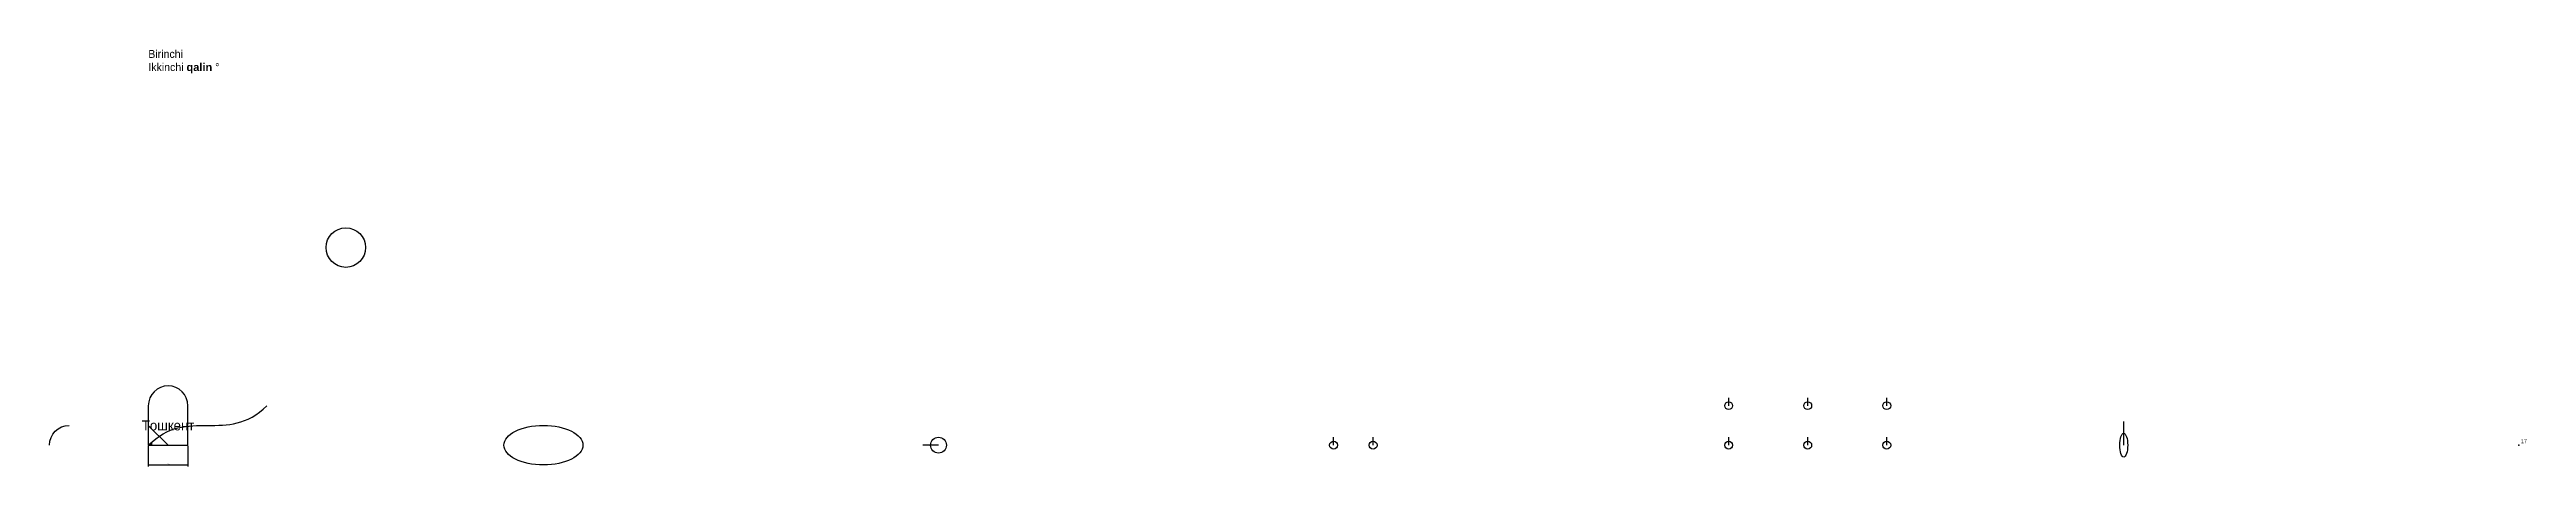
# Model space of a CAD drawing. Header units: metres. Extents: x -25 to 602, y -5 to 100.
import ezdxf
from ezdxf.enums import TextEntityAlignment as Align

# ---------------------------------------------------------------- set-up
doc = ezdxf.new("R2010")
doc.units = ezdxf.units.M
doc.layers.add('YOL', color=3, linetype='Continuous')
doc.layers.add('Чегара', color=1, linetype='Continuous')
doc.styles.add('OpenSansCondensed-Light', font='OpenSansCondensed-Light.ttf')
doc.dimstyles.new('EZDXF', dxfattribs={"dimtxt": 0.25, "dimasz": 0.175, "dimexe": 0.375, "dimexo": 0.125, "dimgap": 0.1, "dimtad": 1, "dimlfac": 100, "dimzin": 12, "dimdsep": 46, "dimtxsty": 'OpenSansCondensed-Light', "dimblk": 'ARCHTICK', "dimcen": 2.5, "dimazin": 3, "dimtfac": 0.5, "dimtmove": 2, "dimatfit": 3})

# ---------------------------------------------------------------- blocks, each defined once
blk = doc.blocks.new('TREE', base_point=(1, 1))
blk.add_line((1, 1), (1, 3))
at = {"color": 0}
blk.add_circle((1, 1), 1, dxfattribs=at)
blk = doc.blocks.new('FOREST')
for p in [(0, 0), (10, 0)]:
    blk.add_blockref('TREE', p)
blk = doc.blocks.new('PT')
blk.add_point((0, 0))
blk.add_attdef('NUM', (0.5, 0.5), '', height=1)
blk = doc.blocks.new('_ARCHTICK')
at = {"color": 0, "linetype": 'BYBLOCK', "const_width": 0.15}
blk.add_lwpolyline([(-0.5, -0.5), (0.5, 0.5)], dxfattribs=at)

msp = doc.modelspace()

# ---------------------------------------------------------------- hatches: boundary and pattern name
msp.add_hatch(color=7).paths.add_polyline_path([(0, 0), (1, 0), (1, 1)])

# ---------------------------------------------------------------- linework, layer by layer
at = {"color": 2}
msp.add_circle((50, 50), 5, dxfattribs=at)
at = {"extrusion": (0, 0, -1)}
msp.add_arc((20, 0), 5, 0, 90, dxfattribs=at)
msp.add_ellipse((100, 0), major_axis=(10, 0), ratio=0.5)
msp.add_open_spline([(0, 0), (10, 10), (20, 0), (30, 10)], degree=3)
msp.add_3dface([(0, 0, 1), (5, 0, 2), (0, 5, 3)])
at = {"layer": 'YOL'}
msp.add_line((0, 0), (10, 0), dxfattribs=at)
at = {"layer": 'Чегара'}
msp.add_lwpolyline([(0, 0), (10, 0), (10, 10, 1), (0, 10)], format="xyb", close=True, dxfattribs=at)

# ---------------------------------------------------------------- block references
msp.add_blockref('FOREST', (300, 0))
at = {"yscale": 3}
msp.add_blockref('TREE', (500, 0), dxfattribs=at)
msp.add_blockref('PT', (600, 0)).add_auto_attribs({'NUM': '17'})
at = {"layer": 'YOL', "row_count": 2, "column_count": 3, "row_spacing": 10, "column_spacing": 20}
msp.add_blockref('TREE', (400, 0), dxfattribs=at)
at = {"layer": 'YOL', "color": 5, "xscale": 2, "yscale": 2, "rotation": 90}
msp.add_blockref('TREE', (200, 0), dxfattribs=at)

# ---------------------------------------------------------------- texts
msp.add_text('Тошкент', height=2.5).set_placement((5, 5), align=Align.MIDDLE_CENTER)
at = {"insert": (0, 100), "char_height": 2, "attachment_point": 1}
msp.add_mtext('Birinchi\\PIkkinchi {\\fArial|b1;qalin} %%d', dxfattribs=at)

# ---------------------------------------------------------------- dimensions: what is measured, and where the dimension line sits
msp.add_linear_dim(base=(0, -5), p1=(0, 0), p2=(10, 0), dimstyle='EZDXF').render()

doc.saveas('drawing.dxf')
